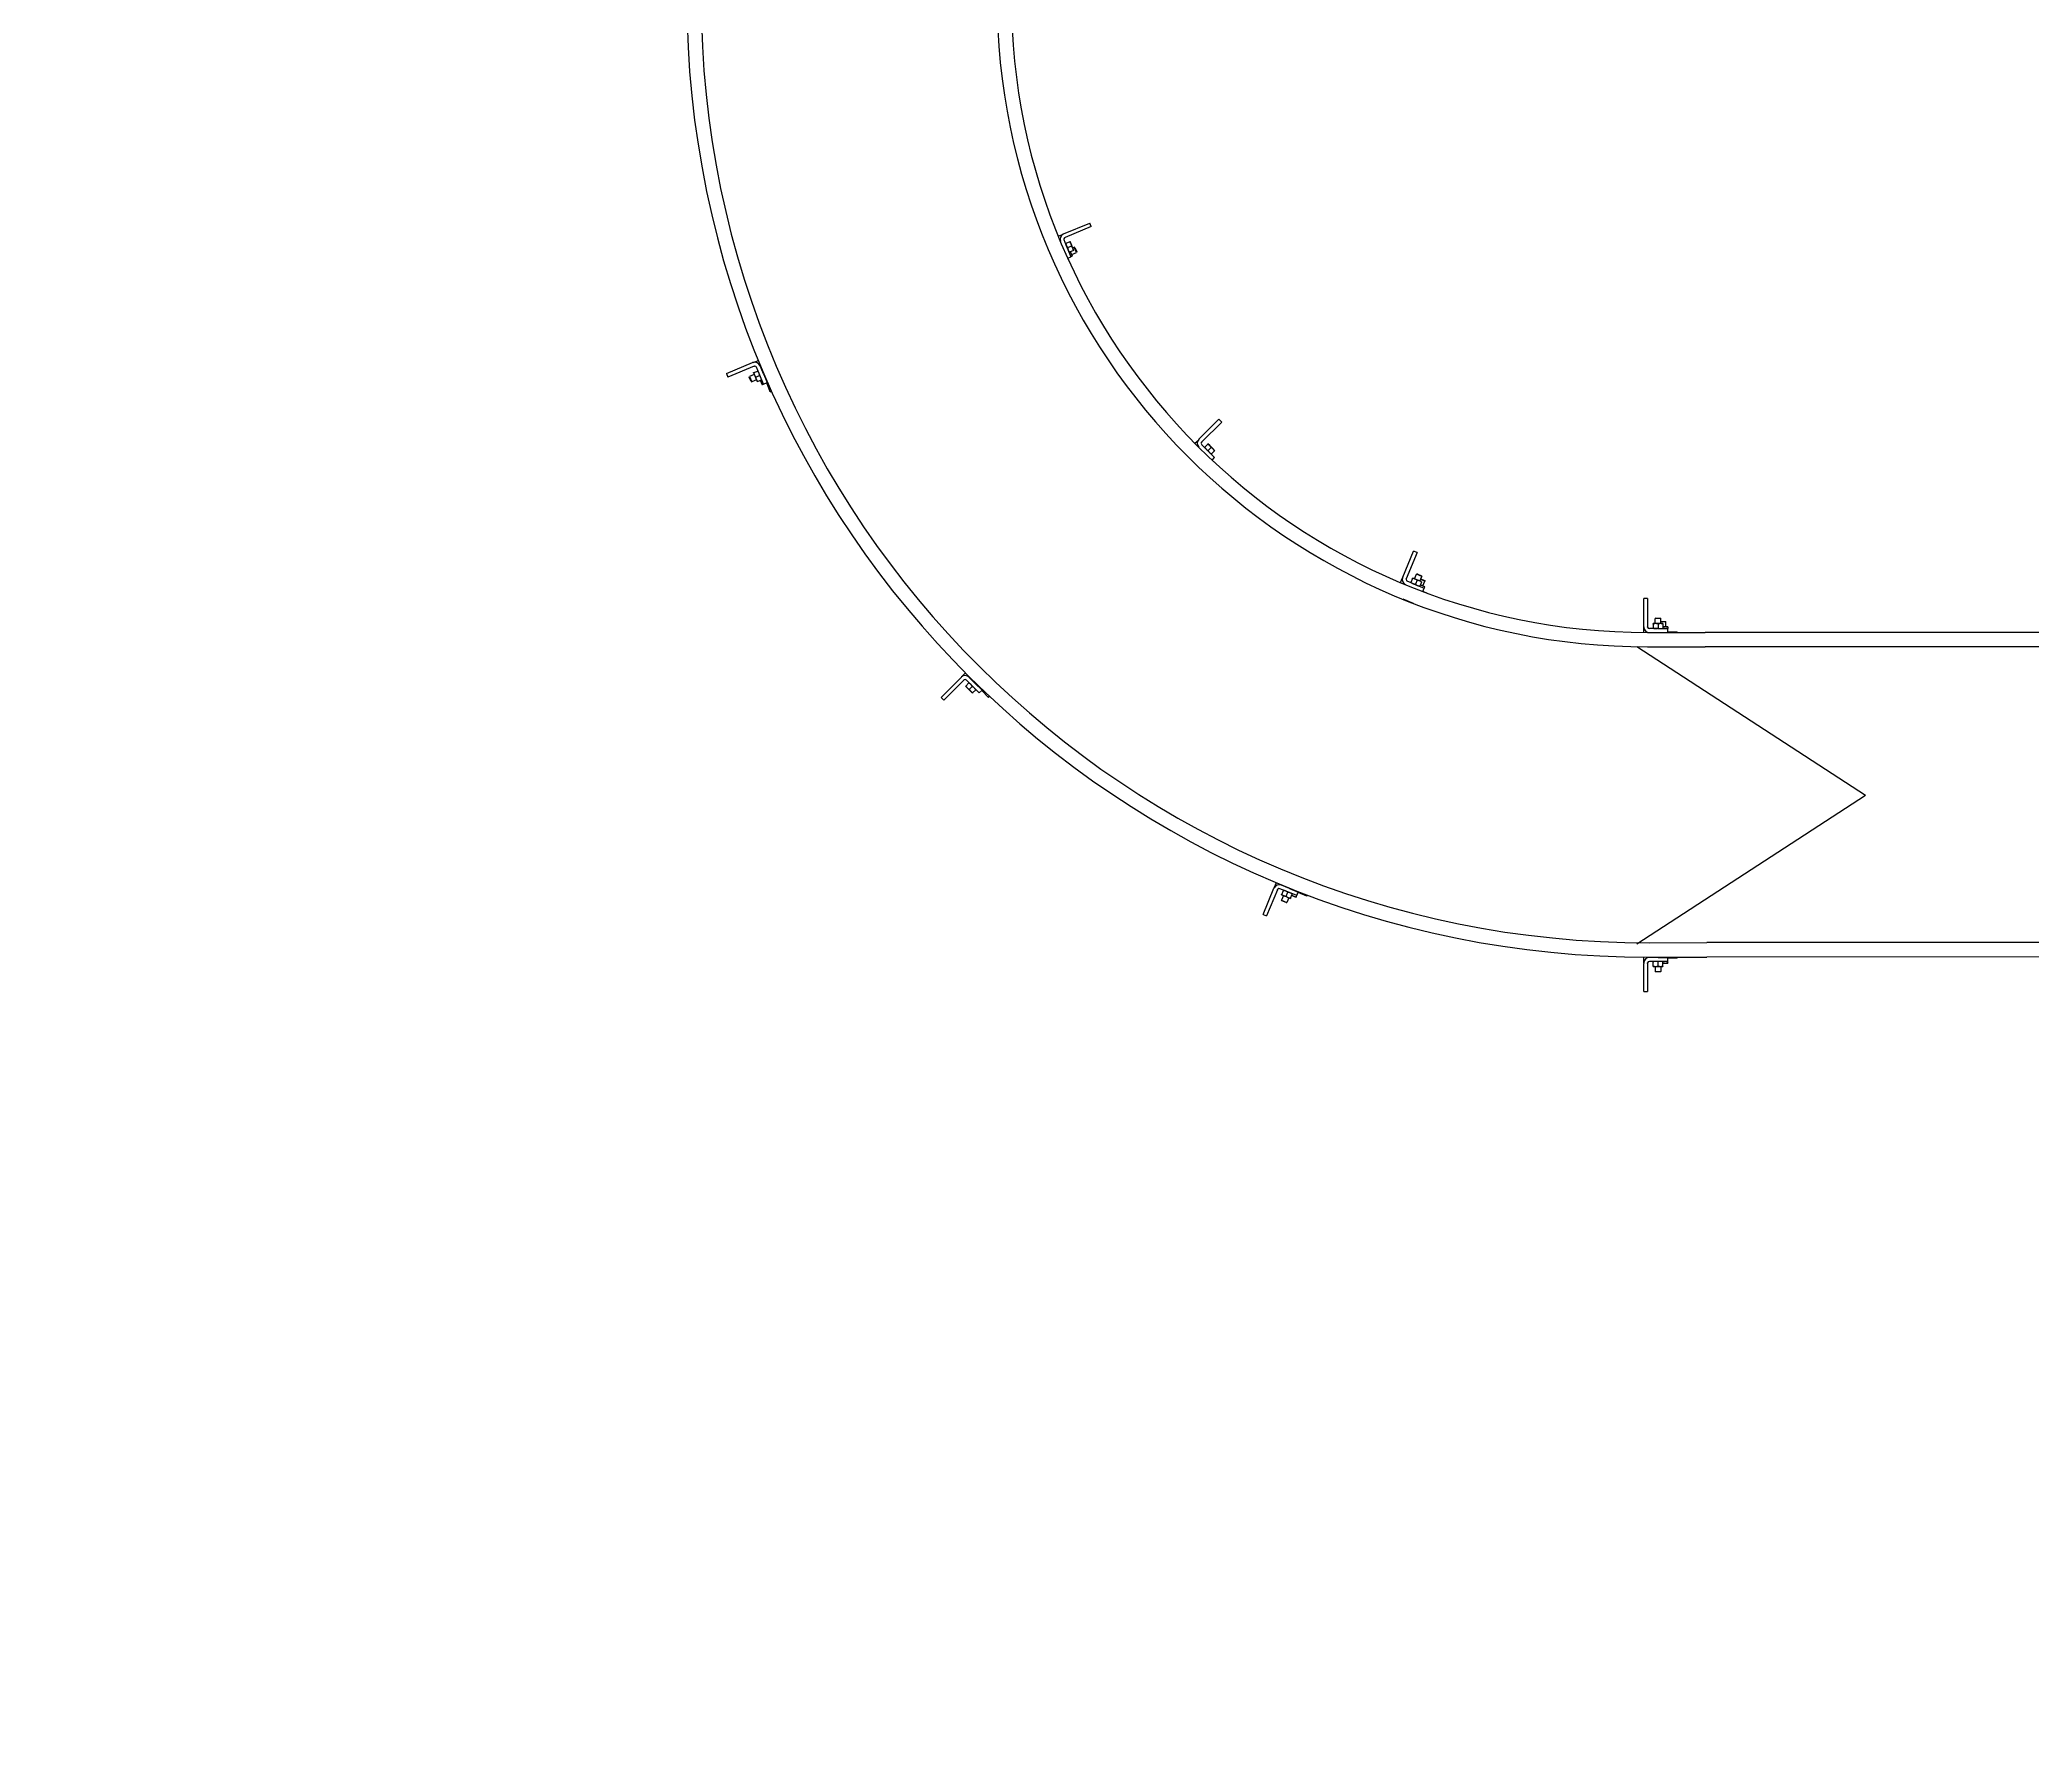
# Model space of a CAD drawing. Header units: inches. Extents: x -955375 to 106222, y -96450 to 64845.
# Drawn here: x 7084 to 9162, y 24587 to 26349 of the extents above; entities that cross this region are included whole.
import ezdxf

# ---------------------------------------------------------------- set-up
doc = ezdxf.new("R2010")
doc.units = ezdxf.units.IN
doc.header["$MEASUREMENT"] = 0
doc.linetypes.add('CONTINUA', pattern=[0])
doc.linetypes.add('SLD-Continua', pattern=[0])
doc.layers.add('ACHUTECH', color=24, linetype='Continuous', lineweight=18)
doc.layers.add('DIBUJO', color=2, linetype='Continuous')
doc.layers.add('SP-TRANSPORTADOR_NUEVO', color=102, linetype='SLD-Continua')
doc.styles.get("Standard").update_dxf_attribs({"font": 'isocp2.shx'})
doc.dimstyles.new('SUPERPEQUEÑA', dxfattribs={"dimtxt": 0.1, "dimasz": 0.05, "dimexe": 0.1, "dimexo": 0.15, "dimgap": 0.05, "dimtad": 1, "dimzin": 0, "dimdsep": 46, "dimtxsty": 'Standard', "dimblk1": 'CRUZZ', "dimblk2": 'CRUZZ', "dimsah": 1, "dimcen": 0.03, "dimse1": 1, "dimse2": 1, "dimclrd": 109, "dimclre": 4, "dimclrt": 173, "dimadec": 0, "dimazin": 0, "dimtfac": 1, "dimtix": 1, "dimtmove": 1, "dimatfit": 3, "dimldrblk": 'CRUZZ', "dimfxl": 1, "dimtolj": 1, "dimtzin": 0, "dimlwd": -1, "dimarcsym": 0})

# ---------------------------------------------------------------- blocks, each defined once
blk = doc.blocks.new('CRUZ')
at = {"layer": 'DIBUJO', "color": 7, "lineweight": -3}
for p, q in [((-0.2, 0), (0.2, 0)), ((0, 0.2), (0, -0.2))]:
    blk.add_line(p, q, dxfattribs=at)
at = {"layer": 'DIBUJO', "color": 7, "lineweight": -3, "const_width": 0.05}
blk.add_lwpolyline([(0, 0, 1), (0, 0, 1)], format="xyb", close=True, dxfattribs=at)
blk = doc.blocks.new('CRUZZ')
at = {"layer": 'DIBUJO', "color": 3, "xscale": 10, "yscale": 10, "zscale": 10}
blk.add_blockref('CRUZ', (0, 0), dxfattribs=at)
blk = doc.blocks.new('*D185')
at = {"layer": 'ACHUTECH', "color": 7, "ltscale": 500, "transparency": 16777216}
blk.add_line((5118.7, 54499.2), (5118.7, 25409.9), dxfattribs=at)
at = {"layer": 'Defpoints', "color": 0, "linetype": 'CONTINUA', "ltscale": 500, "transparency": 16777216}
for p in [(26169.2, 54499.2), (5118.7, 25409.9), (6592.2, 25409.9)]:
    blk.add_point(p, dxfattribs=at)
at = {"layer": 'ACHUTECH', "color": 7, "linetype": 'CONTINUA', "ltscale": 500, "transparency": 16777216, "xscale": 0.05, "yscale": 0.05, "zscale": 0.05}
for p, rotation in [((5118.7, 54499.2), 90), ((5118.7, 25409.9), 270)]:
    blk.add_blockref('CRUZZ', p, dxfattribs=dict(at, rotation=rotation))
at = {"layer": 'ACHUTECH', "color": 7, "linetype": 'CONTINUA', "lineweight": 13, "ltscale": 500, "transparency": 16777216, "insert": (5118.6, 39954.5), "char_height": 0.15, "attachment_point": 5, "rotation": 90}
blk.add_mtext('\\A1;29089.32', dxfattribs=at)
blk = doc.blocks.new('*D201')
at = {"layer": 'ACHUTECH', "color": 7, "ltscale": 500, "transparency": 16777216}
blk.add_line((4340.1, 59153), (4340.1, 15437.3), dxfattribs=at)
at = {"layer": 'Defpoints', "color": 0, "linetype": 'CONTINUA', "ltscale": 500, "transparency": 16777216}
for p in [(21639.1, 59153.1), (4340.1, 15437.3), (6285.4, 15437.3)]:
    blk.add_point(p, dxfattribs=at)
at = {"layer": 'ACHUTECH', "color": 7, "linetype": 'CONTINUA', "ltscale": 500, "transparency": 16777216, "xscale": 0.05, "yscale": 0.05, "zscale": 0.05}
for p, rotation in [((4340.1, 59153.1), 90), ((4340.1, 15437.3), 270)]:
    blk.add_blockref('CRUZZ', p, dxfattribs=dict(at, rotation=rotation))
at = {"layer": 'ACHUTECH', "color": 7, "linetype": 'CONTINUA', "lineweight": 13, "ltscale": 500, "transparency": 16777216, "insert": (4340, 37295.2), "char_height": 0.15, "attachment_point": 5, "rotation": 90}
blk.add_mtext('\\A1;43715.81', dxfattribs=at)
blk = doc.blocks.new('tr-55')
for p, q in [((122474, 13205.2), (122470, 13205.2)), ((122470, 13175.7), (122470, 13205.2)), ((122474, 13205.2), (122474, 13175.7)), ((122451.5, 13175.4), (122449, 13175.4)), ((122449, 13175), (122449, 13173.7)), ((122449, 13173.7), (122459, 13173.7)), ((122449, 13173.7), (122449, 13169.7)), ((122454, 13175.4), (122451.5, 13175.4)), ((122456.5, 13178.9), (122454, 13178.9)), ((122454, 13178.5), (122454, 13174.1)), ((122456.5, 13184.7), (122456, 13184.2)), ((122462, 13184.2), (122456, 13184.2)), ((122456, 13178.9), (122456, 13184.2)), ((122456.5, 13184.7), (122461.5, 13184.7)), ((122461.5, 13178.9), (122456.5, 13178.9)), ((122459, 13178.5), (122459, 13174.1)), ((122459, 13173.7), (122468, 13173.7)), ((122461.5, 13184.7), (122462, 13184.2)), ((122464, 13178.9), (122461.5, 13178.9)), ((122462, 13178.9), (122462, 13184.2)), ((122464, 13178.5), (122464, 13174.1)), ((122474, 13175.2), (122474, 13175.7)), ((122474, 13175.2), (122474, 13169.2)), ((120907, 13168.9), (122408.3, 13169.1)), ((120907.1, 13153.9), (122408.3, 13154.1)), ((122468.3, 13169.2), (122408.3, 13169.1)), ((122468.3, 13154.2), (122408.3, 13154.1)), ((122439, 13170.2), (122449, 13170.2)), ((122439, 13170.2), (122439, 13169.2)), ((122459, 13169.7), (122449, 13169.7)), ((122456, 13169.2), (122456, 13169.7)), ((122459, 13169.7), (122468, 13169.7)), ((122462, 13169.2), (122462, 13169.7)), ((122470, 13170), (122470, 13169.2)), ((122844.2, 13107.3), (122846.3, 13112.1)), ((122846.9, 13112.4), (122846.3, 13112.1)), ((122851.8, 13109.9), (122846.3, 13112.1)), ((122846.9, 13112.4), (122851.5, 13110.5)), ((122851.5, 13110.5), (122851.8, 13109.9)), ((122855.9, 13098.9), (122867.2, 13126.2)), ((122870.9, 13124.7), (122859.6, 13097.4)), ((122870.9, 13124.7), (122867.2, 13126.2)), ((122825.2, 13105.7), (122824.6, 13104.4)), ((122825.2, 13105.7), (122834.4, 13101.9)), ((122835.8, 13105.1), (122834.2, 13101.4)), ((122843.5, 13097.6), (122834.2, 13101.4)), ((122836.3, 13106.4), (122835.8, 13105.1)), ((122835.8, 13105.1), (122845, 13101.3)), ((122838.7, 13105.7), (122836.4, 13106.7)), ((122841, 13104.8), (122838.7, 13105.7)), ((122842.2, 13107.7), (122840.5, 13103.5)), ((122840.5, 13098.2), (122840.7, 13098.8)), ((122844.7, 13107.1), (122842.4, 13108)), ((122843.5, 13097.6), (122851.8, 13094.2)), ((122849.3, 13105.1), (122844.7, 13107.1)), ((122845, 13101.3), (122853.3, 13097.9)), ((122846.9, 13105.8), (122845.1, 13101.6)), ((122846, 13096), (122846.2, 13096.5)), ((122851.6, 13104.2), (122849.3, 13105.1)), ((122849.8, 13105), (122851.8, 13109.9)), ((122851.5, 13103.9), (122849.8, 13099.7)), ((122853.8, 13093.7), (122853.4, 13092.9)), ((122859.4, 13096.9), (122857.1, 13091.4)), ((122859.4, 13096.9), (122859.6, 13097.4)), ((123157.3, 12898.4), (123156.3, 12897.3)), ((123157.3, 12898.4), (123164.4, 12891.3)), ((123166.9, 12893.8), (123164, 12890.9)), ((123171.1, 12883.9), (123164, 12890.9)), ((123166.9, 12893.8), (123173.9, 12886.7)), ((123173.8, 12893.6), (123170.6, 12890.5)), ((123171.1, 12883.9), (123177.5, 12877.5)), ((123173.9, 12886.7), (123180.3, 12880.3)), ((123175.8, 12892.1), (123174.1, 12893.9)), ((123177.3, 12890.1), (123174.2, 12886.9)), ((123179.4, 12888.6), (123175.8, 12892.1)), ((123180.9, 12886.6), (123177.7, 12883.4)), ((123181.1, 12886.8), (123179.4, 12888.6)), ((123183.1, 12880.3), (123204, 12901.2)), ((123206.8, 12898.4), (123185.9, 12877.5)), ((123206.8, 12898.4), (123204, 12901.2)), ((123179.1, 12876.3), (123178.5, 12875.7)), ((123185.6, 12877.1), (123181.3, 12872.9)), ((123185.6, 12877.1), (123185.9, 12877.5)), ((120908.7, 12845.7), (122410, 12845.7)), ((122470, 12845.7), (122410, 12845.7)), ((120908.7, 12830.7), (122410, 12830.7)), ((122470, 12830.7), (122410, 12830.7)), ((122439, 12830.7), (122439, 12830.2)), ((122449, 12830.2), (122439, 12830.2)), ((122449, 12830.7), (122449, 12826.7)), ((122459, 12826.7), (122449, 12826.7)), ((122449, 12825.4), (122449, 12826.7)), ((122449, 12825), (122451.5, 12825)), ((122451, 12825), (122451, 12819.7)), ((122451, 12819.7), (122456, 12819.7)), ((122451.5, 12819.2), (122451, 12819.7)), ((122451.5, 12825), (122454, 12825)), ((122454, 12821.9), (122454, 12826.3)), ((122454, 12821.5), (122456.5, 12821.5)), ((122456, 12821.5), (122456, 12816.2)), ((122456.5, 12821.5), (122461.5, 12821.5)), ((122459, 12826.7), (122468, 12826.7)), ((122459, 12821.9), (122459, 12826.3)), ((122461.5, 12821.5), (122464, 12821.5)), ((122462, 12821.5), (122462, 12816.2)), ((122464, 12821.9), (122464, 12826.3)), ((122470, 12830.7), (122470, 12830.4)), ((122470, 12795.2), (122470, 12824.7)), ((122474, 12830.7), (122474, 12825.2)), ((122474, 12824.7), (122474, 12825.2)), ((122474, 12824.7), (122474, 12795.2)), ((122456, 12819.2), (122451.5, 12819.2)), ((122456, 12816.2), (122462, 12816.2)), ((122456.5, 12815.7), (122456, 12816.2)), ((122461.5, 12815.7), (122456.5, 12815.7)), ((122461.5, 12815.7), (122462, 12816.2)), ((122714.1, 12800.5), (122714, 12800.3)), ((122714.1, 12800.5), (122724.9, 12796)), ((122470, 12795.2), (122474, 12795.2)), ((122704.3, 12787.8), (122699.9, 12789.6)), ((122704.2, 12782.2), (122702.1, 12777.3)), ((122702.3, 12783), (122704.6, 12782)), ((122702.5, 12783.3), (122703, 12784.5)), ((122704.4, 12787.9), (122703, 12784.5)), ((122712.2, 12780.7), (122703, 12784.5)), ((122704.6, 12782), (122706.9, 12781.1)), ((122705.7, 12778.2), (122707.5, 12782.3)), ((122710.4, 12776.2), (122712.1, 12780.4)), ((122712.2, 12780.7), (122720.5, 12777.3)), ((122715, 12774.3), (122716.7, 12778.5)), ((122723.9, 12780.2), (122723.8, 12779.9)), ((122724.9, 12796), (122724.9, 12796)), ((122727.6, 12778.7), (122725.5, 12773.6)), ((122702.1, 12777.3), (122706.8, 12775.4)), ((122702.4, 12776.7), (122702.1, 12777.3)), ((122706.6, 12774.9), (122702.4, 12776.7)), ((122707.5, 12777.1), (122705.4, 12772.2)), ((122705.4, 12772.2), (122711, 12769.9)), ((122705.7, 12771.5), (122705.4, 12772.2)), ((122705.6, 12777.8), (122707.9, 12776.9)), ((122710.3, 12769.6), (122705.7, 12771.5)), ((122707.9, 12776.9), (122712.5, 12775)), ((122710.3, 12747.4), (122721.6, 12774.7)), ((122710.3, 12769.6), (122711, 12769.9)), ((122713, 12774.8), (122711, 12769.9)), ((122712.5, 12775), (122714.8, 12774)), ((122725.3, 12773.1), (122714, 12745.9)), ((122725.3, 12773.1), (122725.5, 12773.6)), ((122710.3, 12747.4), (122714, 12745.9)), ((122924, 12650.9), (122920.6, 12654.2)), ((122921.3, 12641.2), (122923.1, 12639.4)), ((122924.1, 12651), (122921.5, 12648.4)), ((122928.6, 12641.3), (122921.5, 12648.4)), ((122921.6, 12641.4), (122924.8, 12644.6)), ((122923.1, 12639.4), (122926.6, 12635.9)), ((122925.1, 12637.9), (122928.3, 12641.1)), ((122926.6, 12635.9), (122928.4, 12634.1)), ((122928.6, 12641.3), (122934.9, 12635)), ((122928.7, 12634.4), (122931.8, 12637.5)), ((122942, 12633.5), (122938.1, 12629.7)), ((122939.2, 12636.4), (122938.9, 12636.1)), ((122914.1, 12611.3), (122934.9, 12632.1)), ((122937.8, 12629.3), (122916.9, 12608.4)), ((122937.8, 12629.3), (122938.1, 12629.7)), ((122914.1, 12611.3), (122916.9, 12608.4)), ((123384.8, 12579.7), (123383.4, 12579.1)), ((123384.8, 12579.7), (123388.6, 12570.4)), ((123391.8, 12571.8), (123388.2, 12570.2)), ((123392, 12561), (123388.2, 12570.2)), ((123393.1, 12572.3), (123391.8, 12571.8)), ((123391.8, 12571.8), (123395.7, 12562.5)), ((123394.4, 12570.1), (123393.4, 12572.4)), ((123395.3, 12567.8), (123394.4, 12570.1)), ((123390.3, 12563.6), (123390.8, 12563.8)), ((123392, 12561), (123395.4, 12552.7)), ((123392.6, 12558), (123393.1, 12558.2)), ((123398.2, 12569), (123394.1, 12567.3)), ((123395.7, 12562.5), (123399.1, 12554.2)), ((123396.5, 12551), (123395.7, 12550.7)), ((123400.1, 12564.4), (123396, 12562.7)), ((123402.1, 12559.8), (123397.9, 12558.1)), ((123399.5, 12566.8), (123398.6, 12569.1)), ((123399.3, 12567.3), (123404.2, 12569.3)), ((123401.4, 12562.2), (123399.5, 12566.8)), ((123402.4, 12559.9), (123401.4, 12562.2)), ((123401.6, 12561.8), (123406.5, 12563.8)), ((123401.7, 12553.1), (123429, 12564.4)), ((123402.8, 12549.3), (123403.3, 12549.4)), ((123430.5, 12560.7), (123403.3, 12549.4)), ((123406.5, 12563.8), (123404.2, 12569.3)), ((123404.9, 12569.1), (123404.2, 12569.3)), ((123404.9, 12569.1), (123406.8, 12564.4)), ((123406.8, 12564.4), (123406.5, 12563.8)), ((123430.5, 12560.7), (123429, 12564.4)), ((123402.8, 12549.3), (123397.3, 12547)), ((123065.3, 12433.8), (123065.6, 12434.5)), ((123067.2, 12429.2), (123065.3, 12433.8)), ((123070.5, 12436.5), (123065.6, 12434.5)), ((123065.6, 12434.5), (123067.9, 12428.9)), ((123067.2, 12429.2), (123067.9, 12428.9)), ((123069.5, 12429.6), (123067.9, 12428.9)), ((123068.4, 12432.4), (123069.3, 12430.1)), ((123068.7, 12432.5), (123072.8, 12434.2)), ((123069.3, 12430.1), (123071.2, 12425.4)), ((123069.7, 12438.3), (123070.6, 12436)), ((123070, 12438.5), (123071.3, 12439)), ((123070.6, 12436), (123071.6, 12433.7)), ((123070.6, 12427.9), (123074.8, 12429.6)), ((123071.2, 12425.4), (123072.2, 12423.1)), ((123074.7, 12440.4), (123071.3, 12439)), ((123075.1, 12429.7), (123071.3, 12439)), ((123072.5, 12423.3), (123076.7, 12425)), ((123074.5, 12440.3), (123072.7, 12444.7)), ((123075.1, 12429.7), (123078.5, 12421.4)), ((123050.2, 12407.5), (123077.5, 12418.8)), ((123050.2, 12407.5), (123051.7, 12403.8)), ((123079, 12415.1), (123051.7, 12403.8)), ((123079, 12415.1), (123079.4, 12415.3)), ((123084.5, 12417.4), (123079.4, 12415.3)), ((123083, 12421.1), (123082.7, 12421))]:
    blk.add_line(p, q)
at = {"ltscale": 500}
for points in [[(122242.6, 13000.7), (122481.2, 13155.7)], [(122242.6, 13000.7), (122481.2, 12845.7)]]:
    blk.add_lwpolyline(points, dxfattribs=at)
for centre, radius, start, end in [((122468, 13175.7), 2, 270, 345.5225), ((122468, 13175.7), 6, 270, 355.2198), ((122470, 12167.2), 1002, 0.0974, 90.0974), ((122470, 12167.2), 987, 0.0974, 90.0974), ((122854.1, 13099.7), 6, 247.5, 332.7198), ((122854.1, 13099.7), 2, 247.5, 323.0225), ((123181.7, 12881.7), 6, 225, 310.2198), ((123181.7, 12881.7), 2, 225, 300.5225), ((122470, 12167.2), 678.5, 0, 90), ((122468, 12824.7), 6, 4.7802, 90), ((122468, 12824.7), 2, 14.4775, 90), ((122470, 12167.2), 663.5, 0, 90), ((122719.8, 12775.4), 6, 342.2802, 65.8415), ((122719.8, 12775.4), 2, 351.9775, 67.5), ((122933.5, 12633.5), 2, 329.4775, 45), ((122933.5, 12633.5), 6, 319.7802, 43.3415), ((123401, 12555), 6, 202.5, 287.7198), ((123401, 12555), 2, 202.5, 278.0225), ((123076.7, 12420.7), 2, 306.9775, 22.5), ((123076.7, 12420.7), 6, 297.2802, 20.8415)]:
    blk.add_arc(centre, radius, start, end)
for points in [[(122449, 13175), (122449, 13175.4), (122449, 13175.4)], [(122451.5, 13175.4), (122450.3, 13175.4), (122449, 13175)], [(122454, 13175), (122452.7, 13175.4), (122451.5, 13175.4)], [(122454, 13178.5), (122454, 13178.9), (122454, 13178.9)], [(122456.5, 13178.9), (122455.3, 13178.9), (122454, 13178.5)], [(122454, 13173.7), (122454, 13173.7), (122454, 13174.1)], [(122454, 13174.1), (122455.3, 13173.7), (122456.5, 13173.7)], [(122459, 13178.5), (122457.7, 13178.9), (122456.5, 13178.9)], [(122456.5, 13173.7), (122457.7, 13173.7), (122459, 13174.1)], [(122461.5, 13178.9), (122460.3, 13178.9), (122459, 13178.5)], [(122459, 13174.1), (122460.3, 13173.7), (122461.5, 13173.7)], [(122464, 13178.5), (122462.7, 13178.9), (122461.5, 13178.9)], [(122461.5, 13173.7), (122462.7, 13173.7), (122464, 13174.1)], [(122464, 13178.9), (122464, 13178.9), (122464, 13178.5)], [(122464, 13174.1), (122464, 13173.7), (122464, 13173.7)], [(122836.3, 13106.4), (122836.4, 13106.7), (122836.4, 13106.7)], [(122838.7, 13105.7), (122837.7, 13106.2), (122836.3, 13106.4)], [(122840.9, 13104.5), (122839.8, 13105.3), (122838.7, 13105.7)], [(122840.4, 13103.2), (122840.4, 13103.2), (122840.5, 13103.5)], [(122840.5, 13103.5), (122841.6, 13102.7), (122842.7, 13102.3)], [(122842.2, 13107.7), (122842.4, 13108), (122842.4, 13108)], [(122844.7, 13107.1), (122843.6, 13107.5), (122842.2, 13107.7)], [(122842.7, 13102.3), (122843.8, 13101.8), (122845.1, 13101.6)], [(122846.9, 13105.8), (122845.8, 13106.6), (122844.7, 13107.1)], [(122845.1, 13101.6), (122846.2, 13100.8), (122847.3, 13100.3)], [(122849.3, 13105.1), (122848.2, 13105.6), (122846.9, 13105.8)], [(122847.3, 13100.3), (122848.4, 13099.9), (122849.8, 13099.7)], [(122851.5, 13103.9), (122850.4, 13104.7), (122849.3, 13105.1)], [(122849.8, 13099.7), (122849.6, 13099.4), (122849.6, 13099.4)], [(122851.6, 13104.2), (122851.6, 13104.2), (122851.5, 13103.9)], [(123170.4, 12890.2), (123170.4, 12890.2), (123170.6, 12890.5)], [(123170.6, 12890.5), (123171.3, 12889.3), (123172.2, 12888.5)], [(123172.2, 12888.5), (123173, 12887.6), (123174.2, 12886.9)], [(123173.8, 12893.6), (123174.1, 12893.9), (123174.1, 12893.9)], [(123175.8, 12892.1), (123175, 12893), (123173.8, 12893.6)], [(123174.2, 12886.9), (123174.9, 12885.7), (123175.7, 12884.9)], [(123175.7, 12884.9), (123176.5, 12884.1), (123177.7, 12883.4)], [(123177.3, 12890.1), (123176.7, 12891.3), (123175.8, 12892.1)], [(123179.4, 12888.6), (123178.5, 12889.4), (123177.3, 12890.1)], [(123177.7, 12883.4), (123177.5, 12883.2), (123177.5, 12883.2)], [(123180.9, 12886.6), (123180.2, 12887.8), (123179.4, 12888.6)], [(123181.1, 12886.8), (123181.1, 12886.8), (123180.9, 12886.6)], [(122449, 12825.4), (122450.3, 12825), (122451.5, 12825)], [(122449, 12825), (122449, 12825), (122449, 12825.4)], [(122451.5, 12825), (122452.7, 12825), (122454, 12825.4)], [(122456.5, 12826.7), (122455.3, 12826.7), (122454, 12826.3)], [(122454, 12826.3), (122454, 12826.7), (122454, 12826.7)], [(122454, 12821.9), (122455.3, 12821.5), (122456.5, 12821.5)], [(122454, 12821.5), (122454, 12821.5), (122454, 12821.9)], [(122459, 12826.3), (122457.7, 12826.7), (122456.5, 12826.7)], [(122456.5, 12821.5), (122457.7, 12821.5), (122459, 12821.9)], [(122461.5, 12826.7), (122460.3, 12826.7), (122459, 12826.3)], [(122459, 12821.9), (122460.3, 12821.5), (122461.5, 12821.5)], [(122464, 12826.3), (122462.7, 12826.7), (122461.5, 12826.7)], [(122461.5, 12821.5), (122462.7, 12821.5), (122464, 12821.9)], [(122464, 12826.7), (122464, 12826.7), (122464, 12826.3)], [(122464, 12821.9), (122464, 12821.5), (122464, 12821.5)], [(122702.3, 12783), (122702.3, 12783), (122702.5, 12783.3)], [(122702.5, 12783.3), (122703.6, 12782.5), (122704.6, 12782)], [(122704.6, 12782), (122705.7, 12781.6), (122707.1, 12781.4)], [(122705.6, 12777.8), (122705.6, 12777.8), (122705.7, 12778.2)], [(122705.7, 12778.2), (122706.8, 12777.3), (122707.9, 12776.9)], [(122707.5, 12782.3), (122707.6, 12782.6), (122707.6, 12782.6)], [(122709.9, 12781.7), (122708.8, 12782.1), (122707.5, 12782.3)], [(122712.1, 12780.4), (122711, 12781.2), (122709.9, 12781.7)], [(122714.5, 12779.8), (122713.5, 12780.2), (122712.1, 12780.4)], [(122716.7, 12778.5), (122715.6, 12779.3), (122714.5, 12779.8)], [(122716.8, 12778.8), (122716.8, 12778.8), (122716.7, 12778.5)], [(122707.9, 12776.9), (122709, 12776.4), (122710.4, 12776.2)], [(122710.4, 12776.2), (122711.5, 12775.4), (122712.5, 12775)], [(122712.5, 12775), (122713.6, 12774.5), (122715, 12774.3)], [(122715, 12774.3), (122714.8, 12774), (122714.8, 12774)], [(122921.3, 12641.2), (122921.3, 12641.2), (122921.6, 12641.4)], [(122921.6, 12641.4), (122922.3, 12640.2), (122923.1, 12639.4)], [(122923.1, 12639.4), (122923.9, 12638.6), (122925.1, 12637.9)], [(122924.8, 12644.6), (122925, 12644.9), (122925, 12644.9)], [(122926.8, 12643.1), (122926, 12643.9), (122924.8, 12644.6)], [(122925.1, 12637.9), (122925.8, 12636.7), (122926.6, 12635.9)], [(122926.6, 12635.9), (122927.5, 12635.1), (122928.7, 12634.4)], [(122928.3, 12641.1), (122927.6, 12642.3), (122926.8, 12643.1)], [(122930.3, 12639.6), (122929.5, 12640.4), (122928.3, 12641.1)], [(122928.7, 12634.4), (122928.4, 12634.1), (122928.4, 12634.1)], [(122931.8, 12637.5), (122931.1, 12638.7), (122930.3, 12639.6)], [(122932.1, 12637.8), (122932.1, 12637.8), (122931.8, 12637.5)], [(123393.1, 12572.3), (123393.4, 12572.4), (123393.4, 12572.4)], [(123394.4, 12570.1), (123393.9, 12571.2), (123393.1, 12572.3)], [(123395, 12567.7), (123394.8, 12569), (123394.4, 12570.1)], [(123393.8, 12567.2), (123393.8, 12567.2), (123394.1, 12567.3)], [(123394.1, 12567.3), (123394.3, 12565.9), (123394.7, 12564.8)], [(123394.7, 12564.8), (123395.2, 12563.8), (123396, 12562.7)], [(123396, 12562.7), (123396.2, 12561.3), (123396.6, 12560.2)], [(123396.6, 12560.2), (123397.1, 12559.2), (123397.9, 12558.1)], [(123397.9, 12558.1), (123397.6, 12557.9), (123397.6, 12557.9)], [(123398.2, 12569), (123398.6, 12569.1), (123398.6, 12569.1)], [(123399.5, 12566.8), (123399.1, 12567.9), (123398.2, 12569)], [(123400.1, 12564.4), (123400, 12565.8), (123399.5, 12566.8)], [(123401.4, 12562.2), (123401, 12563.3), (123400.1, 12564.4)], [(123402.1, 12559.8), (123401.9, 12561.1), (123401.4, 12562.2)], [(123402.4, 12559.9), (123402.4, 12559.9), (123402.1, 12559.8)], [(123068.4, 12432.4), (123068.4, 12432.4), (123068.7, 12432.5)], [(123068.7, 12432.5), (123068.9, 12431.1), (123069.3, 12430.1)], [(123069.3, 12430.1), (123069.8, 12429), (123070.6, 12427.9)], [(123069.7, 12438.3), (123069.7, 12438.3), (123070, 12438.5)], [(123070, 12438.5), (123070.2, 12437.1), (123070.6, 12436)], [(123070.6, 12436), (123071.1, 12435), (123071.9, 12433.9)], [(123070.6, 12427.9), (123070.8, 12426.5), (123071.2, 12425.4)], [(123071.2, 12425.4), (123071.7, 12424.4), (123072.5, 12423.3)], [(123072.8, 12434.2), (123073.2, 12434.4), (123073.2, 12434.4)], [(123074.1, 12432.1), (123073.7, 12433.1), (123072.8, 12434.2)], [(123074.8, 12429.6), (123074.6, 12431), (123074.1, 12432.1)], [(123076, 12427.4), (123075.6, 12428.5), (123074.8, 12429.6)], [(123076.7, 12425), (123076.5, 12426.4), (123076, 12427.4)], [(123077, 12425.1), (123077, 12425.1), (123076.7, 12425)], [(123072.5, 12423.3), (123072.2, 12423.1), (123072.2, 12423.1)]]:
    blk.add_rational_spline(points, [1, 1.0379548493, 1], degree=2)
for points in [[(122470, 13175.7), (122470, 13175.5), (122470, 13175.4), (122469.9, 13175.2)], [(122474, 13175.2), (122474, 13175.4), (122474, 13175.5), (122474, 13175.7)], [(122855.9, 13098.9), (122855.9, 13098.8), (122855.8, 13098.6), (122855.7, 13098.5)], [(122859.4, 13097), (122859.5, 13097.1), (122859.6, 13097.3), (122859.6, 13097.4)], [(123183.1, 12880.3), (123183, 12880.2), (123182.9, 12880.1), (123182.7, 12880)], [(123185.6, 12877.2), (123185.7, 12877.3), (123185.8, 12877.4), (123185.9, 12877.5)], [(122469.9, 12825.2), (122470, 12825), (122470, 12824.9), (122470, 12824.7)], [(122474, 12824.7), (122474, 12824.9), (122474, 12825), (122474, 12825.2)], [(122721.7, 12775.1), (122721.7, 12775), (122721.7, 12774.8), (122721.6, 12774.7)], [(122725.3, 12773.1), (122725.4, 12773.3), (122725.4, 12773.4), (122725.5, 12773.6)], [(122935.2, 12632.5), (122935.1, 12632.4), (122935, 12632.2), (122934.9, 12632.1)], [(122937.8, 12629.3), (122937.9, 12629.4), (122938, 12629.5), (122938.1, 12629.7)], [(123401.7, 12553.1), (123401.6, 12553.1), (123401.4, 12553), (123401.2, 12553)], [(123402.8, 12549.3), (123403, 12549.3), (123403.1, 12549.4), (123403.3, 12549.4)], [(123077.9, 12419.1), (123077.8, 12419), (123077.6, 12418.9), (123077.5, 12418.8)], [(123079, 12415.1), (123079.1, 12415.2), (123079.3, 12415.3), (123079.4, 12415.3)]]:
    blk.add_open_spline(points, degree=3)

msp = doc.modelspace()

# ---------------------------------------------------------------- block references
at = {"layer": 'SP-TRANSPORTADOR_NUEVO', "rotation": 180}
msp.add_blockref('tr-55', (131230.802, 38561.332), dxfattribs=at)

# ---------------------------------------------------------------- dimensions: what is measured, and where the dimension line sits
at = {"layer": 'ACHUTECH', "color": 7, "linetype": 'CONTINUA', "lineweight": 13, "ltscale": 500}
for base, p1, p2, picture, middle in [((4340.116, 15437.278), (21639.15, 59153.085), (6285.39, 15437.278), '*D201', (4340.021, 37295.181)), ((5118.653, 25409.883), (26169.229, 54499.203), (6592.24, 25409.883), '*D185', (5118.558, 39954.543))]:
    dim = msp.add_linear_dim(base=base, p1=p1, p2=p2, angle=90, dimstyle='SUPERPEQUEÑA', override={"dimtxt": 0.15, "dimgap": 0.02, "dimclrd": 7, "dimclrt": 7, "dimfxl": 0.2}, dxfattribs=at)
    dim.commit()
    dim.dimension.update_dxf_attribs({"geometry": picture, "text_midpoint": middle})

doc.saveas('drawing.dxf')
